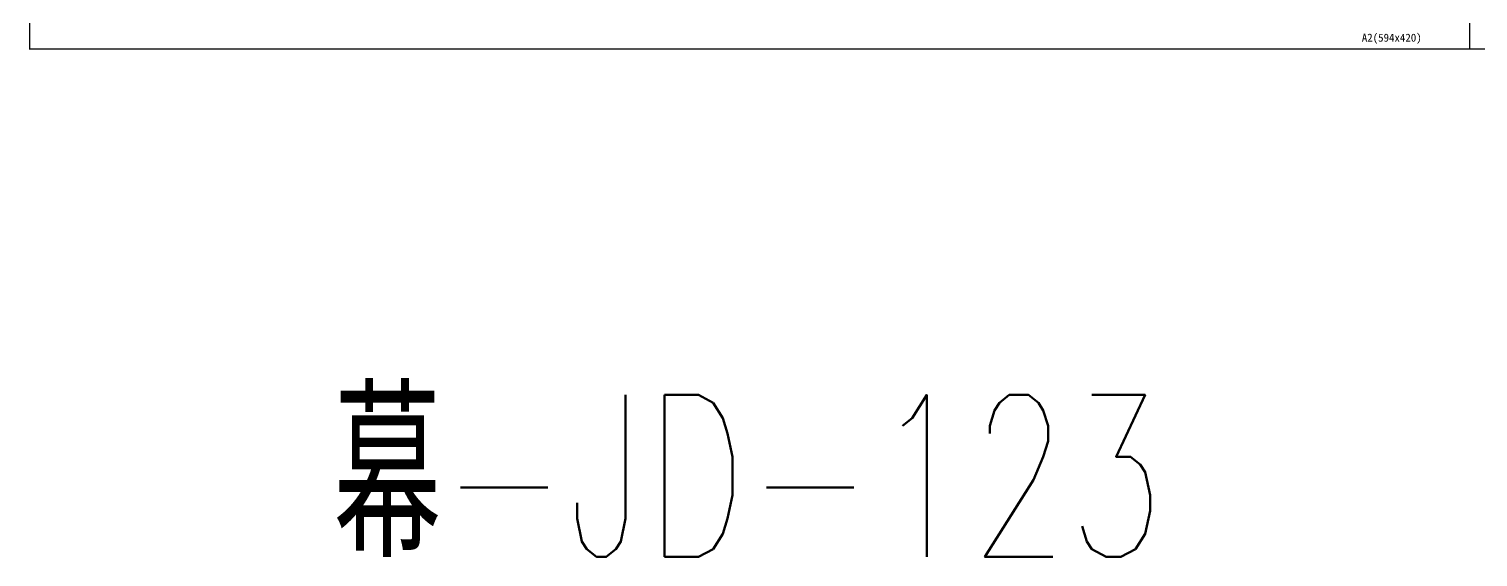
# Model space of a CAD drawing. Extents: x -160106 to 966792, y -663931 to 1550022.
# Drawn here: x -33012 to -31219, y -87453 to -86801 of the extents above; entities that cross this region are included whole.
import ezdxf
from ezdxf.enums import TextEntityAlignment as Align

# ---------------------------------------------------------------- set-up
doc = ezdxf.new("R2010")
doc.units = 0
doc.layers.add('!ZN1-文字-7', color=7, linetype='Continuous')
doc.layers.add('0-cxFrame', color=155, linetype='Continuous')
doc.layers.add('0-cxText', color=131, linetype='Continuous', lineweight=25)
doc.styles.add('cx_tuming', font='simhei.ttf')
doc.styles.add('cx_tuqian1', font='')
doc.styles.add('ZNTextStyle', font='ROMANS.shx', dxfattribs={"width": 0.7, "bigfont": 'CHINESE.shx'})
doc.styles.add('黑体', font='simhei.ttf', dxfattribs={"height": 12})
doc.styles.get('cx_tuqian1').set_extended_font_data('SimSun')

# ---------------------------------------------------------------- blocks, each defined once
blk = doc.blocks.new('TK22.A2 L(Dragon)')
at = {"layer": '0-cxFrame', "color": 7, "const_width": 0.5}
blk.add_lwpolyline([(0, 0), (-594, 0), (-594, 420), (0, 420)], close=True, dxfattribs=at)
at = {"style": '黑体', "flags": 4}
blk.add_attdef('图幅', text='', height=3.3, dxfattribs=at).set_placement((-40, 3), align=Align.RIGHT)
at = {"layer": '0-cxFrame', "style": '黑体'}
blk.add_text('(594x420)', height=3.3, dxfattribs=at).set_placement((-40, 3))
at = {"layer": '0-cxText', "flags": 4}
for tag, height, style, p in [('建设单位', 3.5, 'cx_tuming', (-45, 240)), ('项目名称', 3.5, 'cx_tuming', (-45, 210)), ('子项名称', 3.5, 'cx_tuming', (-45, 180)), ('工程编号', 3.3, 'cx_tuqian1', (-35, 165)), ('图名1', 3.5, 'cx_tuming', (-45, 87)), ('图名2', 3.5, 'cx_tuming', (-45, 79)), ('图名3', 3.5, 'cx_tuming', (-45, 71)), ('出图日期', 3.3, 'cx_tuqian1', (-39, 60)), ('专业', 3.3, 'cx_tuqian1', (-55, 52)), ('图号', 3.3, 'cx_tuqian1', (-55, 44)), ('版次', 3.3, 'cx_tuqian1', (-20, 44))]:
    blk.add_attdef(tag, text='', height=height, dxfattribs=dict(at, style=style)).set_placement(p, align=Align.MIDDLE)
at = {"layer": 'Defpoints', "color": 6, "flags": 4}
for tag, height, style, p in [('tufu', 3.3, '黑体', (-12, 12)), ('dwfname', 4, 'cx_tuqian1', (-80, 3))]:
    blk.add_attdef(tag, text='', height=height, dxfattribs=dict(at, style=style)).set_placement(p, align=Align.RIGHT)

msp = doc.modelspace()

# ---------------------------------------------------------------- block references
at = {"layer": '0-cxFrame'}
ref = msp.add_blockref('TK22.A2 L(Dragon)', (-31229.62, -86825.19), dxfattribs=dict(at, xscale=3, yscale=3, zscale=3))
ref.add_attrib('图幅', 'A2', dxfattribs={"layer": '0', "height": 9.9, "style": '黑体'}).set_placement((-31349.62, -86816.19), align=Align.RIGHT)
at = {"layer": '0-cxFrame', "xscale": 3, "yscale": 3, "zscale": 3}
msp.add_blockref('TK22.A2 L(Dragon)', (-29447.62, -86825.19), dxfattribs=at)

# ---------------------------------------------------------------- texts
at = {"layer": '!ZN1-文字-7', "ltscale": 20, "style": 'ZNTextStyle', "width": 0.7}
msp.add_text('幕-JD-123', height=200.258, dxfattribs=at).set_placement((-32635.49, -87353.06, 0), align=Align.MIDDLE_LEFT)

doc.saveas('drawing.dxf')
